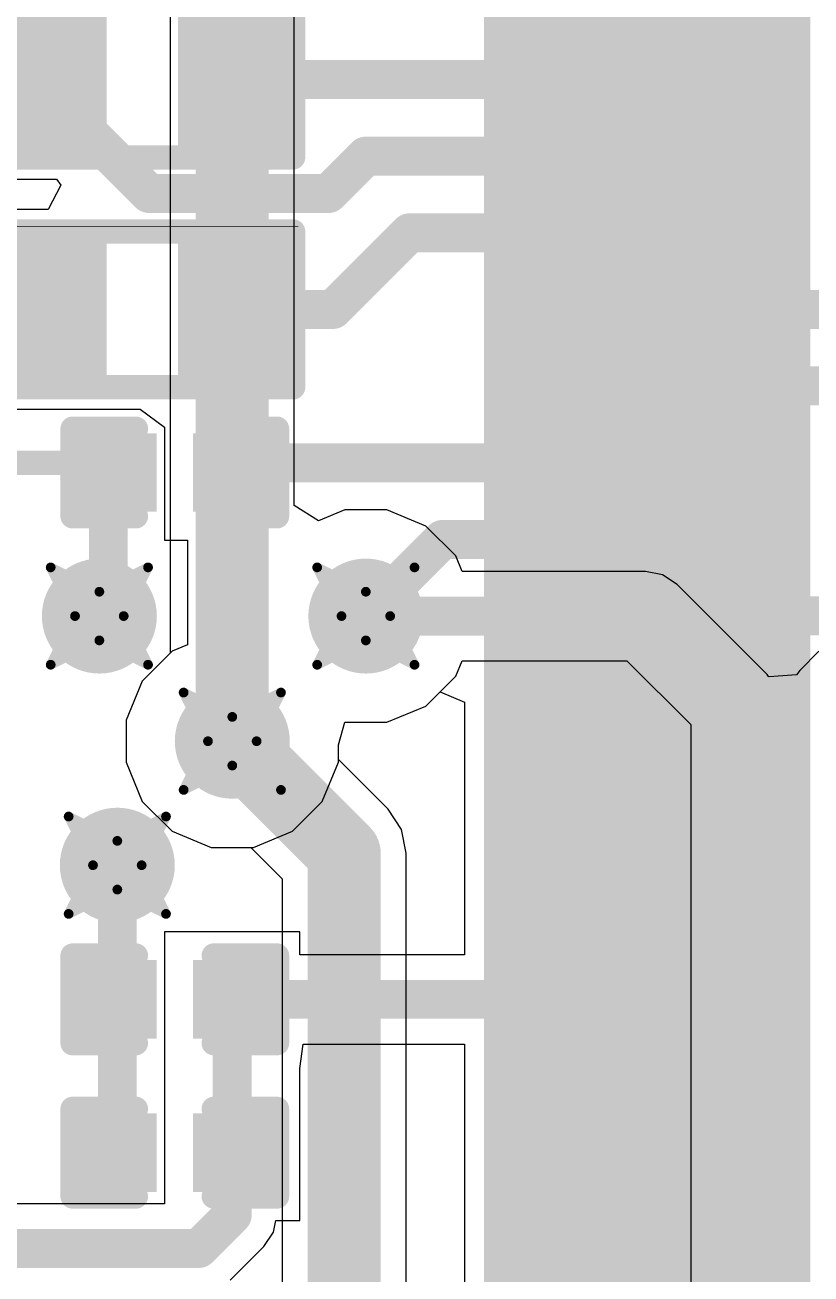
# Model space of a CAD drawing. Header units: inches. Extents: x -6 to 328, y -12 to 81.
# Drawn here: x 4.25 to 8.35, y 13.35 to 19.87 of the extents above; entities that cross this region are included whole.
import ezdxf

# ---------------------------------------------------------------- set-up
doc = ezdxf.new("R2010")
doc.units = ezdxf.units.IN
for name, color, linetype in [('Bottom Layer', 5, 'Continuous'), ('Drill Drawing', 1, 'Continuous'), ('Top Layer', 1, 'Continuous'), ('Top Overlay', 2, 'Continuous'), ('Top Paste', 8, 'Continuous'), ('Top Solder', 216, 'Continuous'), ('Via Holes', 16, 'Continuous')]:
    doc.layers.add(name, color=color, linetype=linetype)

# ---------------------------------------------------------------- blocks, each defined once
blk = doc.blocks.new('LAN9255_ZMX019_9')
at = {"layer": 'Top Layer'}
for points in [[(-3.5, -8.45), (-3.5, -6.95), (-3.3, -6.95), (-3.3, -8.45)], [(-3.1, -8.45), (-3.1, -6.95), (-2.9, -6.95), (-2.9, -8.45)], [(-2.7, -8.45), (-2.7, -6.95), (-2.5, -6.95), (-2.5, -8.45)], [(-2.3, -8.45), (-2.3, -6.95), (-2.1, -6.95), (-2.1, -8.45)], [(-1.9, -8.45), (-1.9, -6.95), (-1.7, -6.95), (-1.7, -8.45)], [(-1.5, -8.45), (-1.5, -6.95), (-1.3, -6.95), (-1.3, -8.45)], [(-1.1, -8.45), (-1.1, -6.95), (-0.9, -6.95), (-0.9, -8.45)], [(-0.7, -8.45), (-0.7, -6.95), (-0.5, -6.95), (-0.5, -8.45)], [(-0.3, -8.45), (-0.3, -6.95), (-0.1, -6.95), (-0.1, -8.45)], [(0.1, -8.45), (0.1, -6.95), (0.3, -6.95), (0.3, -8.45)], [(0.5, -8.45), (0.5, -6.95), (0.7, -6.95), (0.7, -8.45)], [(0.9, -8.45), (0.9, -6.95), (1.1, -6.95), (1.1, -8.45)], [(1.3, -8.45), (1.3, -6.95), (1.5, -6.95), (1.5, -8.45)], [(1.7, -8.45), (1.7, -6.95), (1.9, -6.95), (1.9, -8.45)], [(2.1, -8.45), (2.1, -6.95), (2.3, -6.95), (2.3, -8.45)], [(2.5, -8.45), (2.5, -6.95), (2.7, -6.95), (2.7, -8.45)]]:
    blk.add_hatch(color=1, dxfattribs=at).paths.add_polyline_path(points)
at = {"layer": 'Top Paste'}
for points in [[(-3.5, -8.45), (-3.5, -6.95), (-3.3, -6.95), (-3.3, -8.45)], [(-3.1, -8.45), (-3.1, -6.95), (-2.9, -6.95), (-2.9, -8.45)], [(-2.7, -8.45), (-2.7, -6.95), (-2.5, -6.95), (-2.5, -8.45)], [(-2.3, -8.45), (-2.3, -6.95), (-2.1, -6.95), (-2.1, -8.45)], [(-1.9, -8.45), (-1.9, -6.95), (-1.7, -6.95), (-1.7, -8.45)], [(-1.5, -8.45), (-1.5, -6.95), (-1.3, -6.95), (-1.3, -8.45)], [(-1.1, -8.45), (-1.1, -6.95), (-0.9, -6.95), (-0.9, -8.45)], [(-0.7, -8.45), (-0.7, -6.95), (-0.5, -6.95), (-0.5, -8.45)], [(-0.3, -8.45), (-0.3, -6.95), (-0.1, -6.95), (-0.1, -8.45)], [(0.1, -8.45), (0.1, -6.95), (0.3, -6.95), (0.3, -8.45)], [(0.5, -8.45), (0.5, -6.95), (0.7, -6.95), (0.7, -8.45)], [(0.9, -8.45), (0.9, -6.95), (1.1, -6.95), (1.1, -8.45)], [(1.3, -8.45), (1.3, -6.95), (1.5, -6.95), (1.5, -8.45)], [(1.7, -8.45), (1.7, -6.95), (1.9, -6.95), (1.9, -8.45)], [(2.1, -8.45), (2.1, -6.95), (2.3, -6.95), (2.3, -8.45)], [(2.5, -8.45), (2.5, -6.95), (2.7, -6.95), (2.7, -8.45)]]:
    blk.add_hatch(color=8, dxfattribs=at).paths.add_polyline_path(points)
at = {"layer": 'Top Solder'}
for points in [[(-4.0016, -8.5516), (-4.0016, -6.8484), (-3.5984, -6.8484), (-3.5984, -8.5516)], [(-3.6016, -8.5516), (-3.6016, -6.8484), (-3.1984, -6.8484), (-3.1984, -8.5516)], [(-3.2016, -8.5516), (-3.2016, -6.8484), (-2.7984, -6.8484), (-2.7984, -8.5516)], [(-2.8016, -8.5516), (-2.8016, -6.8484), (-2.3984, -6.8484), (-2.3984, -8.5516)], [(-2.4016, -8.5516), (-2.4016, -6.8484), (-1.9984, -6.8484), (-1.9984, -8.5516)], [(-2.0016, -8.5516), (-2.0016, -6.8484), (-1.5984, -6.8484), (-1.5984, -8.5516)], [(-1.6016, -8.5516), (-1.6016, -6.8484), (-1.1984, -6.8484), (-1.1984, -8.5516)], [(-1.2016, -8.5516), (-1.2016, -6.8484), (-0.7984, -6.8484), (-0.7984, -8.5516)], [(-0.8016, -8.5516), (-0.8016, -6.8484), (-0.3984, -6.8484), (-0.3984, -8.5516)], [(-0.4016, -8.5516), (-0.4016, -6.8484), (0.0016, -6.8484), (0.0016, -8.5516)], [(-0.0016, -8.5516), (-0.0016, -6.8484), (0.4016, -6.8484), (0.4016, -8.5516)], [(0.3984, -8.5516), (0.3984, -6.8484), (0.8016, -6.8484), (0.8016, -8.5516)], [(0.7984, -8.5516), (0.7984, -6.8484), (1.2016, -6.8484), (1.2016, -8.5516)], [(1.1984, -8.5516), (1.1984, -6.8484), (1.6016, -6.8484), (1.6016, -8.5516)], [(1.5984, -8.5516), (1.5984, -6.8484), (2.0016, -6.8484), (2.0016, -8.5516)], [(1.9984, -8.5516), (1.9984, -6.8484), (2.4016, -6.8484), (2.4016, -8.5516)], [(2.3984, -8.5516), (2.3984, -6.8484), (2.8016, -6.8484), (2.8016, -8.5516)], [(2.7984, -8.5516), (2.7984, -6.8484), (3.2016, -6.8484), (3.2016, -8.5516)]]:
    blk.add_hatch(color=216, dxfattribs=at).paths.add_polyline_path(points)
blk = doc.blocks.new('R___0402_14')
at = {"layer": 'Top Layer'}
for points in [[(-0.6985, -0.3175), (-0.6985, 0.3175), (-0.2413, 0.3175), (-0.2413, -0.3175)], [(0.2413, -0.3175), (0.2413, 0.3175), (0.6985, 0.3175), (0.6985, -0.3175)]]:
    blk.add_hatch(color=1, dxfattribs=at).paths.add_polyline_path(points)
at = {"layer": 'Top Paste'}
for points in [[(-0.6985, -0.3175), (-0.6985, 0.3175), (-0.2413, 0.3175), (-0.2413, -0.3175)], [(0.2413, -0.3175), (0.2413, 0.3175), (0.6985, 0.3175), (0.6985, -0.3175)]]:
    blk.add_hatch(color=8, dxfattribs=at).paths.add_polyline_path(points)
at = {"layer": 'Top Solder'}
for points in [[(-0.7535, -0.3725), (-0.7535, 0.3725), (-0.1863, 0.3725), (-0.1863, -0.3725)], [(0.1863, -0.3725), (0.1863, 0.3725), (0.7535, 0.3725), (0.7535, -0.3725)]]:
    blk.add_hatch(color=216, dxfattribs=at).paths.add_polyline_path(points)
at = {"layer": 'Top Overlay'}
for points in [[(0.7874, 0.4064, 0.127, 0.127, 0), (-0.7874, 0.4064, 0.127, 0.127, 0)], [(-0.7874, 0.4064, 0.127, 0.127, 0), (-0.7874, -0.4064, 0.127, 0.127, 0)], [(0.7874, 0.4064, 0.127, 0.127, 0), (0.7874, -0.4064, 0.127, 0.127, 0)], [(0.7874, -0.4064, 0.127, 0.127, 0), (-0.7874, -0.4064, 0.127, 0.127, 0)], [(0.8128, -0.4318, 0.00323, 0.00323, 0), (-0.8128, -0.4318, 0.00323, 0.00323, 0)]]:
    blk.add_lwpolyline(points, format="xyseb", dxfattribs=at)
for points in [[(-0.8191, 0.4064, 0.0635, 0.0635, 1), (-0.7556, 0.4064, 0.0635, 0.0635, 1)], [(-0.8191, 0.4064, 0.0635, 0.0635, 1), (-0.7556, 0.4064, 0.0635, 0.0635, 1)], [(0.7556, 0.4064, 0.0635, 0.0635, 1), (0.8191, 0.4064, 0.0635, 0.0635, 1)], [(0.7556, 0.4064, 0.0635, 0.0635, 1), (0.8191, 0.4064, 0.0635, 0.0635, 1)], [(-0.8191, -0.4064, 0.0635, 0.0635, 1), (-0.7556, -0.4064, 0.0635, 0.0635, 1)], [(-0.8191, -0.4064, 0.0635, 0.0635, 1), (-0.7556, -0.4064, 0.0635, 0.0635, 1)], [(0.7556, -0.4064, 0.0635, 0.0635, 1), (0.8191, -0.4064, 0.0635, 0.0635, 1)], [(0.7556, -0.4064, 0.0635, 0.0635, 1), (0.8191, -0.4064, 0.0635, 0.0635, 1)], [(-0.8136, -0.4318, 0.00161, 0.00161, 1), (-0.812, -0.4318, 0.00161, 0.00161, 1)], [(0.812, -0.4318, 0.00161, 0.00161, 1), (0.8136, -0.4318, 0.00161, 0.00161, 1)]]:
    blk.add_lwpolyline(points, format="xyseb", close=True, dxfattribs=at)
blk = doc.blocks.new('R___0402_15')
at = {"layer": 'Top Layer'}
for points in [[(-0.6985, -0.3175), (-0.6985, 0.3175), (-0.2413, 0.3175), (-0.2413, -0.3175)], [(0.2413, -0.3175), (0.2413, 0.3175), (0.6985, 0.3175), (0.6985, -0.3175)]]:
    blk.add_hatch(color=1, dxfattribs=at).paths.add_polyline_path(points)
at = {"layer": 'Top Paste'}
for points in [[(-0.6985, -0.3175), (-0.6985, 0.3175), (-0.2413, 0.3175), (-0.2413, -0.3175)], [(0.2413, -0.3175), (0.2413, 0.3175), (0.6985, 0.3175), (0.6985, -0.3175)]]:
    blk.add_hatch(color=8, dxfattribs=at).paths.add_polyline_path(points)
at = {"layer": 'Top Solder'}
for points in [[(-0.7535, -0.3725), (-0.7535, 0.3725), (-0.1863, 0.3725), (-0.1863, -0.3725)], [(0.1863, -0.3725), (0.1863, 0.3725), (0.7535, 0.3725), (0.7535, -0.3725)]]:
    blk.add_hatch(color=216, dxfattribs=at).paths.add_polyline_path(points)
at = {"layer": 'Top Overlay'}
for points in [[(0.7874, 0.4064, 0.127, 0.127, 0), (-0.7874, 0.4064, 0.127, 0.127, 0)], [(-0.7874, 0.4064, 0.127, 0.127, 0), (-0.7874, -0.4064, 0.127, 0.127, 0)], [(0.7874, 0.4064, 0.127, 0.127, 0), (0.7874, -0.4064, 0.127, 0.127, 0)], [(0.7874, -0.4064, 0.127, 0.127, 0), (-0.7874, -0.4064, 0.127, 0.127, 0)], [(0.8128, -0.4318, 0.00323, 0.00323, 0), (-0.8128, -0.4318, 0.00323, 0.00323, 0)]]:
    blk.add_lwpolyline(points, format="xyseb", dxfattribs=at)
for points in [[(-0.8191, 0.4064, 0.0635, 0.0635, 1), (-0.7556, 0.4064, 0.0635, 0.0635, 1)], [(-0.8191, 0.4064, 0.0635, 0.0635, 1), (-0.7556, 0.4064, 0.0635, 0.0635, 1)], [(0.7556, 0.4064, 0.0635, 0.0635, 1), (0.8191, 0.4064, 0.0635, 0.0635, 1)], [(0.7556, 0.4064, 0.0635, 0.0635, 1), (0.8191, 0.4064, 0.0635, 0.0635, 1)], [(-0.8191, -0.4064, 0.0635, 0.0635, 1), (-0.7556, -0.4064, 0.0635, 0.0635, 1)], [(-0.8191, -0.4064, 0.0635, 0.0635, 1), (-0.7556, -0.4064, 0.0635, 0.0635, 1)], [(0.7556, -0.4064, 0.0635, 0.0635, 1), (0.8191, -0.4064, 0.0635, 0.0635, 1)], [(0.7556, -0.4064, 0.0635, 0.0635, 1), (0.8191, -0.4064, 0.0635, 0.0635, 1)], [(-0.8136, -0.4318, 0.00161, 0.00161, 1), (-0.812, -0.4318, 0.00161, 0.00161, 1)], [(0.812, -0.4318, 0.00161, 0.00161, 1), (0.8136, -0.4318, 0.00161, 0.00161, 1)]]:
    blk.add_lwpolyline(points, format="xyseb", close=True, dxfattribs=at)
blk = doc.blocks.new('CAP_0201_54')
at = {"layer": 'Top Layer'}
for points in [[(-0.45, 0.15), (-0.15, 0.15), (-0.15, -0.15), (-0.45, -0.15)], [(0.15, 0.15), (0.45, 0.15), (0.45, -0.15), (0.15, -0.15)]]:
    blk.add_hatch(color=1, dxfattribs=at).paths.add_polyline_path(points)
at = {"layer": 'Top Paste'}
for points in [[(-0.45, 0.15), (-0.15, 0.15), (-0.15, -0.15), (-0.45, -0.15)], [(0.15, 0.15), (0.45, 0.15), (0.45, -0.15), (0.15, -0.15)]]:
    blk.add_hatch(color=8, dxfattribs=at).paths.add_polyline_path(points)
at = {"layer": 'Top Solder'}
for points in [[(-0.505, 0.205), (-0.095, 0.205), (-0.095, -0.205), (-0.505, -0.205)], [(0.095, 0.205), (0.505, 0.205), (0.505, -0.205), (0.095, -0.205)]]:
    blk.add_hatch(color=216, dxfattribs=at).paths.add_polyline_path(points)
at = {"layer": 'Top Overlay'}
for points in [[(-0.2032, 0.2286, 0.127, 0.127, 0), (-0.5334, 0.2286, 0.127, 0.127, 0)], [(-0.5334, 0.2286, 0.127, 0.127, 0), (-0.5334, -0.2286, 0.127, 0.127, 0)], [(0.5334, 0.2286, 0.127, 0.127, 0), (0.2032, 0.2286, 0.127, 0.127, 0)], [(0.5334, 0.2286, 0.127, 0.127, 0), (0.5334, -0.2286, 0.127, 0.127, 0)], [(-0.2032, -0.2286, 0.127, 0.127, 0), (-0.5334, -0.2286, 0.127, 0.127, 0)], [(0.5334, -0.2286, 0.127, 0.127, 0), (0.2032, -0.2286, 0.127, 0.127, 0)]]:
    blk.add_lwpolyline(points, format="xyseb", dxfattribs=at)
for points in [[(-0.5651, 0.2286, 0.0635, 0.0635, 1), (-0.5016, 0.2286, 0.0635, 0.0635, 1)], [(-0.5651, 0.2286, 0.0635, 0.0635, 1), (-0.5016, 0.2286, 0.0635, 0.0635, 1)], [(-0.2349, 0.2286, 0.0635, 0.0635, 1), (-0.1714, 0.2286, 0.0635, 0.0635, 1)], [(0.1714, 0.2286, 0.0635, 0.0635, 1), (0.2349, 0.2286, 0.0635, 0.0635, 1)], [(0.5016, 0.2286, 0.0635, 0.0635, 1), (0.5651, 0.2286, 0.0635, 0.0635, 1)], [(0.5016, 0.2286, 0.0635, 0.0635, 1), (0.5651, 0.2286, 0.0635, 0.0635, 1)], [(-0.5651, -0.2286, 0.0635, 0.0635, 1), (-0.5016, -0.2286, 0.0635, 0.0635, 1)], [(-0.5651, -0.2286, 0.0635, 0.0635, 1), (-0.5016, -0.2286, 0.0635, 0.0635, 1)], [(-0.2349, -0.2286, 0.0635, 0.0635, 1), (-0.1714, -0.2286, 0.0635, 0.0635, 1)], [(0.1714, -0.2286, 0.0635, 0.0635, 1), (0.2349, -0.2286, 0.0635, 0.0635, 1)], [(0.5016, -0.2286, 0.0635, 0.0635, 1), (0.5651, -0.2286, 0.0635, 0.0635, 1)], [(0.5016, -0.2286, 0.0635, 0.0635, 1), (0.5651, -0.2286, 0.0635, 0.0635, 1)]]:
    blk.add_lwpolyline(points, format="xyseb", close=True, dxfattribs=at)
blk = doc.blocks.new('CAP_0201_56')
at = {"layer": 'Top Layer'}
for points in [[(-0.45, 0.15), (-0.15, 0.15), (-0.15, -0.15), (-0.45, -0.15)], [(0.15, 0.15), (0.45, 0.15), (0.45, -0.15), (0.15, -0.15)]]:
    blk.add_hatch(color=1, dxfattribs=at).paths.add_polyline_path(points)
at = {"layer": 'Top Paste'}
for points in [[(-0.45, 0.15), (-0.15, 0.15), (-0.15, -0.15), (-0.45, -0.15)], [(0.15, 0.15), (0.45, 0.15), (0.45, -0.15), (0.15, -0.15)]]:
    blk.add_hatch(color=8, dxfattribs=at).paths.add_polyline_path(points)
at = {"layer": 'Top Solder'}
for points in [[(-0.505, 0.205), (-0.095, 0.205), (-0.095, -0.205), (-0.505, -0.205)], [(0.095, 0.205), (0.505, 0.205), (0.505, -0.205), (0.095, -0.205)]]:
    blk.add_hatch(color=216, dxfattribs=at).paths.add_polyline_path(points)
at = {"layer": 'Top Overlay'}
for points in [[(-0.2032, 0.2286, 0.127, 0.127, 0), (-0.5334, 0.2286, 0.127, 0.127, 0)], [(-0.5334, 0.2286, 0.127, 0.127, 0), (-0.5334, -0.2286, 0.127, 0.127, 0)], [(0.5334, 0.2286, 0.127, 0.127, 0), (0.2032, 0.2286, 0.127, 0.127, 0)], [(0.5334, 0.2286, 0.127, 0.127, 0), (0.5334, -0.2286, 0.127, 0.127, 0)], [(-0.2032, -0.2286, 0.127, 0.127, 0), (-0.5334, -0.2286, 0.127, 0.127, 0)], [(0.5334, -0.2286, 0.127, 0.127, 0), (0.2032, -0.2286, 0.127, 0.127, 0)]]:
    blk.add_lwpolyline(points, format="xyseb", dxfattribs=at)
for points in [[(-0.5651, 0.2286, 0.0635, 0.0635, 1), (-0.5016, 0.2286, 0.0635, 0.0635, 1)], [(-0.5651, 0.2286, 0.0635, 0.0635, 1), (-0.5016, 0.2286, 0.0635, 0.0635, 1)], [(-0.2349, 0.2286, 0.0635, 0.0635, 1), (-0.1714, 0.2286, 0.0635, 0.0635, 1)], [(0.1714, 0.2286, 0.0635, 0.0635, 1), (0.2349, 0.2286, 0.0635, 0.0635, 1)], [(0.5016, 0.2286, 0.0635, 0.0635, 1), (0.5651, 0.2286, 0.0635, 0.0635, 1)], [(0.5016, 0.2286, 0.0635, 0.0635, 1), (0.5651, 0.2286, 0.0635, 0.0635, 1)], [(-0.5651, -0.2286, 0.0635, 0.0635, 1), (-0.5016, -0.2286, 0.0635, 0.0635, 1)], [(-0.5651, -0.2286, 0.0635, 0.0635, 1), (-0.5016, -0.2286, 0.0635, 0.0635, 1)], [(-0.2349, -0.2286, 0.0635, 0.0635, 1), (-0.1714, -0.2286, 0.0635, 0.0635, 1)], [(0.1714, -0.2286, 0.0635, 0.0635, 1), (0.2349, -0.2286, 0.0635, 0.0635, 1)], [(0.5016, -0.2286, 0.0635, 0.0635, 1), (0.5651, -0.2286, 0.0635, 0.0635, 1)], [(0.5016, -0.2286, 0.0635, 0.0635, 1), (0.5651, -0.2286, 0.0635, 0.0635, 1)]]:
    blk.add_lwpolyline(points, format="xyseb", close=True, dxfattribs=at)
blk = doc.blocks.new('CAP_0201_68')
at = {"layer": 'Top Layer'}
for points in [[(-0.45, 0.15), (-0.15, 0.15), (-0.15, -0.15), (-0.45, -0.15)], [(0.15, 0.15), (0.45, 0.15), (0.45, -0.15), (0.15, -0.15)]]:
    blk.add_hatch(color=1, dxfattribs=at).paths.add_polyline_path(points)
at = {"layer": 'Top Paste'}
for points in [[(-0.45, 0.15), (-0.15, 0.15), (-0.15, -0.15), (-0.45, -0.15)], [(0.15, 0.15), (0.45, 0.15), (0.45, -0.15), (0.15, -0.15)]]:
    blk.add_hatch(color=8, dxfattribs=at).paths.add_polyline_path(points)
at = {"layer": 'Top Solder'}
for points in [[(-0.505, 0.205), (-0.095, 0.205), (-0.095, -0.205), (-0.505, -0.205)], [(0.095, 0.205), (0.505, 0.205), (0.505, -0.205), (0.095, -0.205)]]:
    blk.add_hatch(color=216, dxfattribs=at).paths.add_polyline_path(points)
at = {"layer": 'Top Overlay'}
for points in [[(-0.2032, 0.2286, 0.127, 0.127, 0), (-0.5334, 0.2286, 0.127, 0.127, 0)], [(-0.5334, 0.2286, 0.127, 0.127, 0), (-0.5334, -0.2286, 0.127, 0.127, 0)], [(0.5334, 0.2286, 0.127, 0.127, 0), (0.2032, 0.2286, 0.127, 0.127, 0)], [(0.5334, 0.2286, 0.127, 0.127, 0), (0.5334, -0.2286, 0.127, 0.127, 0)], [(-0.2032, -0.2286, 0.127, 0.127, 0), (-0.5334, -0.2286, 0.127, 0.127, 0)], [(0.5334, -0.2286, 0.127, 0.127, 0), (0.2032, -0.2286, 0.127, 0.127, 0)]]:
    blk.add_lwpolyline(points, format="xyseb", dxfattribs=at)
for points in [[(-0.5651, 0.2286, 0.0635, 0.0635, 1), (-0.5016, 0.2286, 0.0635, 0.0635, 1)], [(-0.5651, 0.2286, 0.0635, 0.0635, 1), (-0.5016, 0.2286, 0.0635, 0.0635, 1)], [(-0.2349, 0.2286, 0.0635, 0.0635, 1), (-0.1714, 0.2286, 0.0635, 0.0635, 1)], [(0.1714, 0.2286, 0.0635, 0.0635, 1), (0.2349, 0.2286, 0.0635, 0.0635, 1)], [(0.5016, 0.2286, 0.0635, 0.0635, 1), (0.5651, 0.2286, 0.0635, 0.0635, 1)], [(0.5016, 0.2286, 0.0635, 0.0635, 1), (0.5651, 0.2286, 0.0635, 0.0635, 1)], [(-0.5651, -0.2286, 0.0635, 0.0635, 1), (-0.5016, -0.2286, 0.0635, 0.0635, 1)], [(-0.5651, -0.2286, 0.0635, 0.0635, 1), (-0.5016, -0.2286, 0.0635, 0.0635, 1)], [(-0.2349, -0.2286, 0.0635, 0.0635, 1), (-0.1714, -0.2286, 0.0635, 0.0635, 1)], [(0.1714, -0.2286, 0.0635, 0.0635, 1), (0.2349, -0.2286, 0.0635, 0.0635, 1)], [(0.5016, -0.2286, 0.0635, 0.0635, 1), (0.5651, -0.2286, 0.0635, 0.0635, 1)], [(0.5016, -0.2286, 0.0635, 0.0635, 1), (0.5651, -0.2286, 0.0635, 0.0635, 1)]]:
    blk.add_lwpolyline(points, format="xyseb", close=True, dxfattribs=at)

msp = doc.modelspace()

# ---------------------------------------------------------------- hatches: boundary and pattern name
at = {"layer": 'Bottom Layer'}
h = msp.add_hatch(color=5, dxfattribs=at)
edge = h.paths.add_edge_path()
edge.add_arc((4.6403, 16.782), 0.3, 0, 360)
h = msp.add_hatch(color=5, dxfattribs=at)
edge = h.paths.add_edge_path()
edge.add_arc((6.0309, 16.782), 0.3, 0, 360)
h = msp.add_hatch(color=5, dxfattribs=at)
edge = h.paths.add_edge_path()
edge.add_arc((5.334, 16.129), 0.3, 0, 360)
h = msp.add_hatch(color=5, dxfattribs=at)
edge = h.paths.add_edge_path()
edge.add_arc((4.734, 15.482), 0.3, 0, 360)
at = {"layer": 'Top Layer'}
h = msp.add_hatch(color=1, dxfattribs=at)
edge = h.paths.add_edge_path()
edge.add_arc((4.6403, 16.782), 0.3, 0, 360)
h = msp.add_hatch(color=1, dxfattribs=at)
edge = h.paths.add_edge_path()
edge.add_arc((6.0309, 16.782), 0.3, 0, 360)
h = msp.add_hatch(color=1, dxfattribs=at)
edge = h.paths.add_edge_path()
edge.add_arc((5.334, 16.129), 0.3, 0, 360)
h = msp.add_hatch(color=1, dxfattribs=at)
edge = h.paths.add_edge_path()
edge.add_arc((4.734, 15.482), 0.3, 0, 360)
at = {"layer": 'Via Holes'}
h = msp.add_hatch(color=7, dxfattribs=at)
edge = h.paths.add_edge_path()
edge.add_arc((4.6403, 16.782), 0.15, 0, 360)
h = msp.add_hatch(color=7, dxfattribs=at)
edge = h.paths.add_edge_path()
edge.add_arc((6.0309, 16.782), 0.15, 0, 360)
h = msp.add_hatch(color=7, dxfattribs=at)
edge = h.paths.add_edge_path()
edge.add_arc((5.334, 16.129), 0.15, 0, 360)
h = msp.add_hatch(color=7, dxfattribs=at)
edge = h.paths.add_edge_path()
edge.add_arc((4.734, 15.482), 0.15, 0, 360)

# ---------------------------------------------------------------- linework, layer by layer
at = {"layer": 'Bottom Layer'}
for p, q in [((5.0103, 20.2858), (5.0103, 16.5888)), ((5.6577, 17.3582), (5.6577, 20.1517)), ((5.7847, 17.2797), (5.6577, 17.3582)), ((5.9207, 17.336), (5.7847, 17.2797)), ((6.1411, 17.336), (5.9207, 17.336)), ((6.3447, 17.2517), (6.1411, 17.336)), ((6.5005, 17.0958), (6.3447, 17.2517)), ((6.534, 17.0151), (6.5005, 17.0958)), ((7.4902, 17.0151), (6.534, 17.0151)), ((7.5794, 16.9973), (7.4902, 17.0151)), ((7.655, 16.9468), (7.5794, 16.9973)), ((8.1248, 16.477), (7.655, 16.9468)), ((5.0103, 16.5888), (4.8643, 16.4428)), ((8.3948, 16.5985), (8.295, 16.4986)), ((6.5005, 16.4682), (6.534, 16.5489)), ((6.534, 16.5489), (7.3937, 16.5489)), ((7.3937, 16.5489), (7.7269, 16.2157)), ((8.295, 16.4986), (8.279, 16.4748)), ((4.8643, 16.4428), (4.78, 16.2392)), ((6.3447, 16.3123), (6.5005, 16.4682)), ((8.1321, 16.4661), (8.1248, 16.477)), ((8.1355, 16.4648), (8.1321, 16.4661)), ((8.279, 16.4748), (8.1355, 16.4648)), ((6.1411, 16.228), (6.3447, 16.3123)), ((4.78, 16.2392), (4.78, 16.0188)), ((5.888, 16.1107), (5.9207, 16.228)), ((5.9207, 16.228), (6.0053, 16.228)), ((6.0053, 16.228), (6.1411, 16.228)), ((7.7269, 16.2157), (7.7269, 11.5175)), ((5.888, 16.0328), (5.888, 16.1107)), ((4.78, 16.0188), (4.8643, 15.8152)), ((6.1471, 15.7737), (5.888, 16.0328)), ((4.8643, 15.8152), (5.0202, 15.6593)), ((6.2173, 15.6687), (6.1471, 15.7737)), ((5.0202, 15.6593), (5.2238, 15.575)), ((6.2419, 15.5448), (6.2173, 15.6687)), ((5.2238, 15.575), (5.4302, 15.575)), ((5.4302, 15.575), (5.5945, 15.4107)), ((6.2419, 12.6583), (6.2419, 15.5448)), ((5.5945, 15.4107), (5.5945, 12.6583))]:
    msp.add_line(p, q, dxfattribs=at)
for points in [[(5.334, 16.129, 0.381, 0.381, 0), (5.334, 20.2858, 0.381, 0.381, 0)], [(6.0309, 16.782, 0.2032, 0.2032, 0), (7.4902, 16.782, 0.2032, 0.2032, 0)], [(7.4902, 16.782, 0.2032, 0.2032, 0), (7.96, 16.3122, 0.2032, 0.2032, 0)], [(7.96, 11.5175, 0.2032, 0.2032, 0), (7.96, 16.3122, 0.2032, 0.2032, 0)], [(5.334, 16.129, 0.381, 0.381, 0), (5.9182, 15.5448, 0.381, 0.381, 0)], [(5.9182, 12.1985, 0.381, 0.381, 0), (5.9182, 15.5448, 0.381, 0.381, 0)]]:
    msp.add_lwpolyline(points, format="xyseb", dxfattribs=at)
for points in [[(5.9801, 16.782, 0.1016, 0.1016, 1), (6.0817, 16.782, 0.1016, 0.1016, 1)], [(7.4394, 16.782, 0.1016, 0.1016, 1), (7.541, 16.782, 0.1016, 0.1016, 1)], [(7.4394, 16.782, 0.1016, 0.1016, 1), (7.541, 16.782, 0.1016, 0.1016, 1)], [(7.9092, 16.3122, 0.1016, 0.1016, 1), (8.0108, 16.3122, 0.1016, 0.1016, 1)], [(7.9092, 16.3122, 0.1016, 0.1016, 1), (8.0108, 16.3122, 0.1016, 0.1016, 1)], [(5.2387, 16.129, 0.1905, 0.1905, 1), (5.4292, 16.129, 0.1905, 0.1905, 1)], [(5.2387, 16.129, 0.1905, 0.1905, 1), (5.4292, 16.129, 0.1905, 0.1905, 1)], [(5.8229, 15.5448, 0.1905, 0.1905, 1), (6.0134, 15.5448, 0.1905, 0.1905, 1)], [(5.8229, 15.5448, 0.1905, 0.1905, 1), (6.0134, 15.5448, 0.1905, 0.1905, 1)]]:
    msp.add_lwpolyline(points, format="xyseb", close=True, dxfattribs=at)
at = {"layer": 'Drill Drawing'}
for points in [[(4.3863, 17.036, 0.0508, 0.0508, 0), (4.6403, 16.909, 0.0508, 0.0508, 0)], [(4.3863, 17.036, 0.0508, 0.0508, 0), (4.5133, 16.782, 0.0508, 0.0508, 0)], [(4.6403, 16.909, 0.0508, 0.0508, 0), (4.8943, 17.036, 0.0508, 0.0508, 0)], [(4.7673, 16.782, 0.0508, 0.0508, 0), (4.8943, 17.036, 0.0508, 0.0508, 0)], [(5.7769, 17.036, 0.0508, 0.0508, 0), (6.0309, 16.909, 0.0508, 0.0508, 0)], [(5.7769, 17.036, 0.0508, 0.0508, 0), (5.9039, 16.782, 0.0508, 0.0508, 0)], [(6.0309, 16.909, 0.0508, 0.0508, 0), (6.2849, 17.036, 0.0508, 0.0508, 0)], [(6.1579, 16.782, 0.0508, 0.0508, 0), (6.2849, 17.036, 0.0508, 0.0508, 0)], [(4.3863, 16.528, 0.0508, 0.0508, 0), (4.5133, 16.782, 0.0508, 0.0508, 0)], [(4.7673, 16.782, 0.0508, 0.0508, 0), (4.8943, 16.528, 0.0508, 0.0508, 0)], [(5.7769, 16.528, 0.0508, 0.0508, 0), (5.9039, 16.782, 0.0508, 0.0508, 0)], [(6.1579, 16.782, 0.0508, 0.0508, 0), (6.2849, 16.528, 0.0508, 0.0508, 0)], [(4.3863, 16.528, 0.0508, 0.0508, 0), (4.6403, 16.655, 0.0508, 0.0508, 0)], [(4.6403, 16.655, 0.0508, 0.0508, 0), (4.8943, 16.528, 0.0508, 0.0508, 0)], [(5.7769, 16.528, 0.0508, 0.0508, 0), (6.0309, 16.655, 0.0508, 0.0508, 0)], [(6.0309, 16.655, 0.0508, 0.0508, 0), (6.2849, 16.528, 0.0508, 0.0508, 0)], [(5.08, 16.383, 0.0508, 0.0508, 0), (5.334, 16.256, 0.0508, 0.0508, 0)], [(5.08, 16.383, 0.0508, 0.0508, 0), (5.207, 16.129, 0.0508, 0.0508, 0)], [(5.334, 16.256, 0.0508, 0.0508, 0), (5.588, 16.383, 0.0508, 0.0508, 0)], [(5.461, 16.129, 0.0508, 0.0508, 0), (5.588, 16.383, 0.0508, 0.0508, 0)], [(5.08, 15.875, 0.0508, 0.0508, 0), (5.207, 16.129, 0.0508, 0.0508, 0)], [(5.461, 16.129, 0.0508, 0.0508, 0), (5.588, 15.875, 0.0508, 0.0508, 0)], [(5.08, 15.875, 0.0508, 0.0508, 0), (5.334, 16.002, 0.0508, 0.0508, 0)], [(5.334, 16.002, 0.0508, 0.0508, 0), (5.588, 15.875, 0.0508, 0.0508, 0)], [(4.48, 15.736, 0.0508, 0.0508, 0), (4.734, 15.609, 0.0508, 0.0508, 0)], [(4.48, 15.736, 0.0508, 0.0508, 0), (4.607, 15.482, 0.0508, 0.0508, 0)], [(4.734, 15.609, 0.0508, 0.0508, 0), (4.988, 15.736, 0.0508, 0.0508, 0)], [(4.861, 15.482, 0.0508, 0.0508, 0), (4.988, 15.736, 0.0508, 0.0508, 0)], [(4.48, 15.228, 0.0508, 0.0508, 0), (4.607, 15.482, 0.0508, 0.0508, 0)], [(4.861, 15.482, 0.0508, 0.0508, 0), (4.988, 15.228, 0.0508, 0.0508, 0)], [(4.48, 15.228, 0.0508, 0.0508, 0), (4.734, 15.355, 0.0508, 0.0508, 0)], [(4.734, 15.355, 0.0508, 0.0508, 0), (4.988, 15.228, 0.0508, 0.0508, 0)]]:
    msp.add_lwpolyline(points, format="xyseb", dxfattribs=at)
for points in [[(4.3736, 17.036, 0.0254, 0.0254, 1), (4.399, 17.036, 0.0254, 0.0254, 1)], [(4.3736, 17.036, 0.0254, 0.0254, 1), (4.399, 17.036, 0.0254, 0.0254, 1)], [(4.8816, 17.036, 0.0254, 0.0254, 1), (4.907, 17.036, 0.0254, 0.0254, 1)], [(4.8816, 17.036, 0.0254, 0.0254, 1), (4.907, 17.036, 0.0254, 0.0254, 1)], [(5.7642, 17.036, 0.0254, 0.0254, 1), (5.7896, 17.036, 0.0254, 0.0254, 1)], [(5.7642, 17.036, 0.0254, 0.0254, 1), (5.7896, 17.036, 0.0254, 0.0254, 1)], [(6.2722, 17.036, 0.0254, 0.0254, 1), (6.2976, 17.036, 0.0254, 0.0254, 1)], [(6.2722, 17.036, 0.0254, 0.0254, 1), (6.2976, 17.036, 0.0254, 0.0254, 1)], [(4.6276, 16.909, 0.0254, 0.0254, 1), (4.653, 16.909, 0.0254, 0.0254, 1)], [(4.6276, 16.909, 0.0254, 0.0254, 1), (4.653, 16.909, 0.0254, 0.0254, 1)], [(6.0182, 16.909, 0.0254, 0.0254, 1), (6.0436, 16.909, 0.0254, 0.0254, 1)], [(6.0182, 16.909, 0.0254, 0.0254, 1), (6.0436, 16.909, 0.0254, 0.0254, 1)], [(4.5006, 16.782, 0.0254, 0.0254, 1), (4.526, 16.782, 0.0254, 0.0254, 1)], [(4.5006, 16.782, 0.0254, 0.0254, 1), (4.526, 16.782, 0.0254, 0.0254, 1)], [(4.7546, 16.782, 0.0254, 0.0254, 1), (4.78, 16.782, 0.0254, 0.0254, 1)], [(4.7546, 16.782, 0.0254, 0.0254, 1), (4.78, 16.782, 0.0254, 0.0254, 1)], [(5.8912, 16.782, 0.0254, 0.0254, 1), (5.9166, 16.782, 0.0254, 0.0254, 1)], [(5.8912, 16.782, 0.0254, 0.0254, 1), (5.9166, 16.782, 0.0254, 0.0254, 1)], [(6.1452, 16.782, 0.0254, 0.0254, 1), (6.1706, 16.782, 0.0254, 0.0254, 1)], [(6.1452, 16.782, 0.0254, 0.0254, 1), (6.1706, 16.782, 0.0254, 0.0254, 1)], [(4.6276, 16.655, 0.0254, 0.0254, 1), (4.653, 16.655, 0.0254, 0.0254, 1)], [(4.6276, 16.655, 0.0254, 0.0254, 1), (4.653, 16.655, 0.0254, 0.0254, 1)], [(6.0182, 16.655, 0.0254, 0.0254, 1), (6.0436, 16.655, 0.0254, 0.0254, 1)], [(6.0182, 16.655, 0.0254, 0.0254, 1), (6.0436, 16.655, 0.0254, 0.0254, 1)], [(4.3736, 16.528, 0.0254, 0.0254, 1), (4.399, 16.528, 0.0254, 0.0254, 1)], [(4.3736, 16.528, 0.0254, 0.0254, 1), (4.399, 16.528, 0.0254, 0.0254, 1)], [(4.8816, 16.528, 0.0254, 0.0254, 1), (4.907, 16.528, 0.0254, 0.0254, 1)], [(4.8816, 16.528, 0.0254, 0.0254, 1), (4.907, 16.528, 0.0254, 0.0254, 1)], [(5.7642, 16.528, 0.0254, 0.0254, 1), (5.7896, 16.528, 0.0254, 0.0254, 1)], [(5.7642, 16.528, 0.0254, 0.0254, 1), (5.7896, 16.528, 0.0254, 0.0254, 1)], [(6.2722, 16.528, 0.0254, 0.0254, 1), (6.2976, 16.528, 0.0254, 0.0254, 1)], [(6.2722, 16.528, 0.0254, 0.0254, 1), (6.2976, 16.528, 0.0254, 0.0254, 1)], [(5.0673, 16.383, 0.0254, 0.0254, 1), (5.0927, 16.383, 0.0254, 0.0254, 1)], [(5.0673, 16.383, 0.0254, 0.0254, 1), (5.0927, 16.383, 0.0254, 0.0254, 1)], [(5.5753, 16.383, 0.0254, 0.0254, 1), (5.6007, 16.383, 0.0254, 0.0254, 1)], [(5.5753, 16.383, 0.0254, 0.0254, 1), (5.6007, 16.383, 0.0254, 0.0254, 1)], [(5.3213, 16.256, 0.0254, 0.0254, 1), (5.3467, 16.256, 0.0254, 0.0254, 1)], [(5.3213, 16.256, 0.0254, 0.0254, 1), (5.3467, 16.256, 0.0254, 0.0254, 1)], [(5.1943, 16.129, 0.0254, 0.0254, 1), (5.2197, 16.129, 0.0254, 0.0254, 1)], [(5.1943, 16.129, 0.0254, 0.0254, 1), (5.2197, 16.129, 0.0254, 0.0254, 1)], [(5.4483, 16.129, 0.0254, 0.0254, 1), (5.4737, 16.129, 0.0254, 0.0254, 1)], [(5.4483, 16.129, 0.0254, 0.0254, 1), (5.4737, 16.129, 0.0254, 0.0254, 1)], [(5.3213, 16.002, 0.0254, 0.0254, 1), (5.3467, 16.002, 0.0254, 0.0254, 1)], [(5.3213, 16.002, 0.0254, 0.0254, 1), (5.3467, 16.002, 0.0254, 0.0254, 1)], [(5.0673, 15.875, 0.0254, 0.0254, 1), (5.0927, 15.875, 0.0254, 0.0254, 1)], [(5.0673, 15.875, 0.0254, 0.0254, 1), (5.0927, 15.875, 0.0254, 0.0254, 1)], [(5.5753, 15.875, 0.0254, 0.0254, 1), (5.6007, 15.875, 0.0254, 0.0254, 1)], [(5.5753, 15.875, 0.0254, 0.0254, 1), (5.6007, 15.875, 0.0254, 0.0254, 1)], [(4.4673, 15.736, 0.0254, 0.0254, 1), (4.4927, 15.736, 0.0254, 0.0254, 1)], [(4.4673, 15.736, 0.0254, 0.0254, 1), (4.4927, 15.736, 0.0254, 0.0254, 1)], [(4.9753, 15.736, 0.0254, 0.0254, 1), (5.0007, 15.736, 0.0254, 0.0254, 1)], [(4.9753, 15.736, 0.0254, 0.0254, 1), (5.0007, 15.736, 0.0254, 0.0254, 1)], [(4.7213, 15.609, 0.0254, 0.0254, 1), (4.7467, 15.609, 0.0254, 0.0254, 1)], [(4.7213, 15.609, 0.0254, 0.0254, 1), (4.7467, 15.609, 0.0254, 0.0254, 1)], [(4.5943, 15.482, 0.0254, 0.0254, 1), (4.6197, 15.482, 0.0254, 0.0254, 1)], [(4.5943, 15.482, 0.0254, 0.0254, 1), (4.6197, 15.482, 0.0254, 0.0254, 1)], [(4.8483, 15.482, 0.0254, 0.0254, 1), (4.8737, 15.482, 0.0254, 0.0254, 1)], [(4.8483, 15.482, 0.0254, 0.0254, 1), (4.8737, 15.482, 0.0254, 0.0254, 1)], [(4.7213, 15.355, 0.0254, 0.0254, 1), (4.7467, 15.355, 0.0254, 0.0254, 1)], [(4.7213, 15.355, 0.0254, 0.0254, 1), (4.7467, 15.355, 0.0254, 0.0254, 1)], [(4.4673, 15.228, 0.0254, 0.0254, 1), (4.4927, 15.228, 0.0254, 0.0254, 1)], [(4.4673, 15.228, 0.0254, 0.0254, 1), (4.4927, 15.228, 0.0254, 0.0254, 1)], [(4.9753, 15.228, 0.0254, 0.0254, 1), (5.0007, 15.228, 0.0254, 0.0254, 1)], [(4.9753, 15.228, 0.0254, 0.0254, 1), (5.0007, 15.228, 0.0254, 0.0254, 1)]]:
    msp.add_lwpolyline(points, format="xyseb", close=True, dxfattribs=at)
at = {"layer": 'Top Layer'}
for p, q in [((3.9624, 19.0613), (4.4173, 19.0613)), ((4.4173, 19.0613), (4.4392, 19.0297)), ((4.4392, 19.0297), (4.3727, 18.9027)), ((4.3727, 18.9027), (3.9624, 18.9027)), ((3.9624, 17.8613), (4.826, 17.8613)), ((4.826, 17.8613), (4.826, 17.8613)), ((4.826, 17.8613), (4.8538, 17.8613)), ((4.8538, 17.8613), (4.9808, 17.7669)), ((4.9808, 17.7669), (4.9808, 17.178)), ((4.9808, 17.178), (5.1009, 17.178)), ((5.1009, 17.178), (5.1009, 16.6321)), ((5.1009, 16.6321), (5.0202, 16.5987)), ((5.0202, 16.5987), (4.8643, 16.4428)), ((4.8643, 16.4428), (4.78, 16.2392)), ((6.3447, 16.3123), (6.4182, 16.3858)), ((6.4182, 16.3858), (6.5452, 16.3332)), ((6.1411, 16.228), (6.3447, 16.3123)), ((6.5452, 16.3332), (6.5452, 15.0151)), ((4.78, 16.2392), (4.78, 16.0188)), ((5.888, 16.1107), (5.9207, 16.228)), ((5.9207, 16.228), (6.0053, 16.228)), ((6.0053, 16.228), (6.1411, 16.228)), ((5.888, 16.0188), (5.888, 16.1107)), ((4.78, 16.0188), (4.8643, 15.8152)), ((5.8037, 15.8152), (5.888, 16.0188)), ((4.8643, 15.8152), (5.0202, 15.6593)), ((5.6478, 15.6593), (5.8037, 15.8152)), ((5.0202, 15.6593), (5.2238, 15.575)), ((5.4442, 15.575), (5.6478, 15.6593)), ((5.2238, 15.575), (5.4442, 15.575)), ((5.6872, 15.1352), (4.9808, 15.1352)), ((4.9808, 15.1352), (4.9808, 14.4288)), ((5.6872, 15.0151), (5.6872, 15.1352)), ((6.5452, 15.0151), (5.6872, 15.0151)), ((5.6872, 14.4219), (5.7038, 14.5489)), ((5.7038, 14.5489), (6.5452, 14.5489)), ((6.5452, 14.5489), (6.5452, 13.6788)), ((4.9808, 14.4288), (4.9808, 14.4288)), ((4.9808, 14.4288), (4.9808, 14.3352)), ((5.6872, 14.3352), (5.6872, 14.4219)), ((4.9808, 14.3352), (4.9808, 14.3352)), ((4.9808, 14.3352), (4.9808, 13.7151)), ((5.6872, 13.6288), (5.6872, 14.3352)), ((5.6872, 14.3352), (5.6872, 14.3352)), ((4.9808, 13.7151), (3.0368, 13.7151)), ((5.5493, 13.5679), (5.5615, 13.6288)), ((5.5615, 13.6288), (5.6872, 13.6288)), ((6.5452, 13.6788), (6.5452, 12.5779)), ((5.4988, 13.4923), (5.5493, 13.5679)), ((5.3237, 13.3172), (5.4988, 13.4923))]:
    msp.add_line(p, q, dxfattribs=at)
for points in [[(4.3942, 19.4931, 0.2032, 0.2032, 0), (4.3942, 19.582, 0.2032, 0.2032, 0)], [(5.334, 19.582, 0.2032, 0.2032, 0), (7.4984, 19.582, 0.2032, 0.2032, 0)], [(4.3942, 19.4931, 0.2032, 0.2032, 0), (4.9006, 18.9867, 0.2032, 0.2032, 0)], [(5.8356, 18.9867, 0.2032, 0.2032, 0), (6.0309, 19.182, 0.2032, 0.2032, 0)], [(6.0309, 19.182, 0.2032, 0.2032, 0), (7.4984, 19.182, 0.2032, 0.2032, 0)], [(4.9006, 18.9867, 0.2032, 0.2032, 0), (5.8356, 18.9867, 0.2032, 0.2032, 0)], [(5.8594, 18.382, 0.2032, 0.2032, 0), (6.2594, 18.782, 0.2032, 0.2032, 0)], [(6.2594, 18.782, 0.2032, 0.2032, 0), (7.4984, 18.782, 0.2032, 0.2032, 0)], [(8.4342, 18.382, 0.2032, 0.2032, 0), (8.641, 18.5888, 0.2032, 0.2032, 0)], [(3.683, 18.382, 0.254, 0.254, 0), (4.3942, 18.382, 0.254, 0.254, 0)], [(5.334, 18.382, 0.2032, 0.2032, 0), (5.8594, 18.382, 0.2032, 0.2032, 0)], [(7.4984, 18.382, 0.2032, 0.2032, 0), (8.4342, 18.382, 0.2032, 0.2032, 0)], [(7.4984, 17.982, 0.2032, 0.2032, 0), (7.4994, 17.983, 0.2032, 0.2032, 0)], [(7.4994, 17.983, 0.2032, 0.2032, 0), (9.0327, 17.983, 0.2032, 0.2032, 0)], [(4.6872, 17.5351, 0.2032, 0.2032, 0), (4.734, 17.582, 0.2032, 0.2032, 0)], [(5.334, 16.129, 0.2032, 0.2032, 0), (5.334, 17.582, 0.2032, 0.2032, 0)], [(5.334, 17.582, 0.2032, 0.2032, 0), (7.4984, 17.582, 0.2032, 0.2032, 0)], [(4.6872, 16.8289, 0.2032, 0.2032, 0), (4.6872, 17.5351, 0.2032, 0.2032, 0)], [(6.0309, 16.782, 0.2032, 0.2032, 0), (6.4309, 17.182, 0.2032, 0.2032, 0)], [(6.4309, 17.182, 0.2032, 0.2032, 0), (7.4984, 17.182, 0.2032, 0.2032, 0)], [(4.6403, 16.782, 0.2032, 0.2032, 0), (4.6872, 16.8289, 0.2032, 0.2032, 0)], [(7.4984, 16.782, 0.2032, 0.2032, 0), (7.5, 16.7836, 0.2032, 0.2032, 0)], [(7.5, 16.7836, 0.2032, 0.2032, 0), (8.9096, 16.7836, 0.2032, 0.2032, 0)], [(4.734, 13.982, 0.2032, 0.2032, 0), (4.734, 15.482, 0.2032, 0.2032, 0)], [(5.334, 13.982, 0.2032, 0.2032, 0), (5.334, 14.782, 0.2032, 0.2032, 0)], [(5.334, 14.782, 0.2032, 0.2032, 0), (7.4984, 14.782, 0.2032, 0.2032, 0)], [(5.334, 13.6571, 0.2032, 0.2032, 0), (5.334, 13.982, 0.2032, 0.2032, 0)], [(5.1589, 13.482, 0.2032, 0.2032, 0), (5.334, 13.6571, 0.2032, 0.2032, 0)], [(3.0368, 13.482, 0.2032, 0.2032, 0), (5.1589, 13.482, 0.2032, 0.2032, 0)]]:
    msp.add_lwpolyline(points, format="xyseb", dxfattribs=at)
for points in [[(4.3434, 19.582, 0.1016, 0.1016, 1), (4.445, 19.582, 0.1016, 0.1016, 1)], [(5.2832, 19.582, 0.1016, 0.1016, 1), (5.3848, 19.582, 0.1016, 0.1016, 1)], [(7.4476, 19.582, 0.1016, 0.1016, 1), (7.5492, 19.582, 0.1016, 0.1016, 1)], [(4.3434, 19.4931, 0.1016, 0.1016, 1), (4.445, 19.4931, 0.1016, 0.1016, 1)], [(4.3434, 19.4931, 0.1016, 0.1016, 1), (4.445, 19.4931, 0.1016, 0.1016, 1)], [(5.9801, 19.182, 0.1016, 0.1016, 1), (6.0817, 19.182, 0.1016, 0.1016, 1)], [(5.9801, 19.182, 0.1016, 0.1016, 1), (6.0817, 19.182, 0.1016, 0.1016, 1)], [(7.4476, 19.182, 0.1016, 0.1016, 1), (7.5492, 19.182, 0.1016, 0.1016, 1)], [(4.8498, 18.9867, 0.1016, 0.1016, 1), (4.9514, 18.9867, 0.1016, 0.1016, 1)], [(4.8498, 18.9867, 0.1016, 0.1016, 1), (4.9514, 18.9867, 0.1016, 0.1016, 1)], [(5.7848, 18.9867, 0.1016, 0.1016, 1), (5.8864, 18.9867, 0.1016, 0.1016, 1)], [(5.7848, 18.9867, 0.1016, 0.1016, 1), (5.8864, 18.9867, 0.1016, 0.1016, 1)], [(6.2086, 18.782, 0.1016, 0.1016, 1), (6.3102, 18.782, 0.1016, 0.1016, 1)], [(6.2086, 18.782, 0.1016, 0.1016, 1), (6.3102, 18.782, 0.1016, 0.1016, 1)], [(7.4476, 18.782, 0.1016, 0.1016, 1), (7.5492, 18.782, 0.1016, 0.1016, 1)], [(4.3307, 18.382, 0.127, 0.127, 1), (4.4577, 18.382, 0.127, 0.127, 1)], [(5.2832, 18.382, 0.1016, 0.1016, 1), (5.3848, 18.382, 0.1016, 0.1016, 1)], [(5.8086, 18.382, 0.1016, 0.1016, 1), (5.9102, 18.382, 0.1016, 0.1016, 1)], [(5.8086, 18.382, 0.1016, 0.1016, 1), (5.9102, 18.382, 0.1016, 0.1016, 1)], [(7.4476, 18.382, 0.1016, 0.1016, 1), (7.5492, 18.382, 0.1016, 0.1016, 1)], [(8.3834, 18.382, 0.1016, 0.1016, 1), (8.485, 18.382, 0.1016, 0.1016, 1)], [(8.3834, 18.382, 0.1016, 0.1016, 1), (8.485, 18.382, 0.1016, 0.1016, 1)], [(7.4476, 17.982, 0.1016, 0.1016, 1), (7.5492, 17.982, 0.1016, 0.1016, 1)], [(7.4486, 17.983, 0.1016, 0.1016, 1), (7.5502, 17.983, 0.1016, 0.1016, 1)], [(7.4486, 17.983, 0.1016, 0.1016, 1), (7.5502, 17.983, 0.1016, 0.1016, 1)], [(4.6832, 17.582, 0.1016, 0.1016, 1), (4.7848, 17.582, 0.1016, 0.1016, 1)], [(5.2832, 17.582, 0.1016, 0.1016, 1), (5.3848, 17.582, 0.1016, 0.1016, 1)], [(5.2832, 17.582, 0.1016, 0.1016, 1), (5.3848, 17.582, 0.1016, 0.1016, 1)], [(7.4476, 17.582, 0.1016, 0.1016, 1), (7.5492, 17.582, 0.1016, 0.1016, 1)], [(4.6364, 17.5351, 0.1016, 0.1016, 1), (4.738, 17.5351, 0.1016, 0.1016, 1)], [(4.6364, 17.5351, 0.1016, 0.1016, 1), (4.738, 17.5351, 0.1016, 0.1016, 1)], [(6.3801, 17.182, 0.1016, 0.1016, 1), (6.4817, 17.182, 0.1016, 0.1016, 1)], [(6.3801, 17.182, 0.1016, 0.1016, 1), (6.4817, 17.182, 0.1016, 0.1016, 1)], [(7.4476, 17.182, 0.1016, 0.1016, 1), (7.5492, 17.182, 0.1016, 0.1016, 1)], [(4.5895, 16.782, 0.1016, 0.1016, 1), (4.6911, 16.782, 0.1016, 0.1016, 1)], [(4.6364, 16.8289, 0.1016, 0.1016, 1), (4.738, 16.8289, 0.1016, 0.1016, 1)], [(4.6364, 16.8289, 0.1016, 0.1016, 1), (4.738, 16.8289, 0.1016, 0.1016, 1)], [(5.9801, 16.782, 0.1016, 0.1016, 1), (6.0817, 16.782, 0.1016, 0.1016, 1)], [(7.4476, 16.782, 0.1016, 0.1016, 1), (7.5492, 16.782, 0.1016, 0.1016, 1)], [(7.4492, 16.7836, 0.1016, 0.1016, 1), (7.5508, 16.7836, 0.1016, 0.1016, 1)], [(7.4492, 16.7836, 0.1016, 0.1016, 1), (7.5508, 16.7836, 0.1016, 0.1016, 1)], [(5.2832, 16.129, 0.1016, 0.1016, 1), (5.3848, 16.129, 0.1016, 0.1016, 1)], [(4.6832, 15.482, 0.1016, 0.1016, 1), (4.7848, 15.482, 0.1016, 0.1016, 1)], [(5.2832, 14.782, 0.1016, 0.1016, 1), (5.3848, 14.782, 0.1016, 0.1016, 1)], [(5.2832, 14.782, 0.1016, 0.1016, 1), (5.3848, 14.782, 0.1016, 0.1016, 1)], [(7.4476, 14.782, 0.1016, 0.1016, 1), (7.5492, 14.782, 0.1016, 0.1016, 1)], [(4.6832, 13.982, 0.1016, 0.1016, 1), (4.7848, 13.982, 0.1016, 0.1016, 1)], [(5.2832, 13.982, 0.1016, 0.1016, 1), (5.3848, 13.982, 0.1016, 0.1016, 1)], [(5.2832, 13.982, 0.1016, 0.1016, 1), (5.3848, 13.982, 0.1016, 0.1016, 1)], [(5.2832, 13.6571, 0.1016, 0.1016, 1), (5.3848, 13.6571, 0.1016, 0.1016, 1)], [(5.2832, 13.6571, 0.1016, 0.1016, 1), (5.3848, 13.6571, 0.1016, 0.1016, 1)], [(5.1081, 13.482, 0.1016, 0.1016, 1), (5.2097, 13.482, 0.1016, 0.1016, 1)], [(5.1081, 13.482, 0.1016, 0.1016, 1), (5.2097, 13.482, 0.1016, 0.1016, 1)]]:
    msp.add_lwpolyline(points, format="xyseb", close=True, dxfattribs=at)
at = {"layer": 'Top Overlay'}
msp.add_lwpolyline([(3.461, 17.582, 0.127, 0.127, 0), (4.5006, 17.582, 0.127, 0.127, 0)], format="xyseb", dxfattribs=at)
msp.add_lwpolyline([(4.4689, 17.582, 0.0635, 0.0635, 1), (4.5324, 17.582, 0.0635, 0.0635, 1)], format="xyseb", close=True, dxfattribs=at)

# ---------------------------------------------------------------- block references
for name, p, rotation in [('LAN9255_ZMX019_9', (15.1984, 16.182), 270), ('R___0402_15', (4.8641, 19.582), 180), ('R___0402_14', (4.8641, 18.382), 180), ('CAP_0201_68', (5.034, 17.5312), 180), ('CAP_0201_56', (5.034, 14.782), 180), ('CAP_0201_54', (5.034, 13.982), 180)]:
    msp.add_blockref(name, p, dxfattribs=dict(rotation=rotation))

doc.saveas('drawing.dxf')
